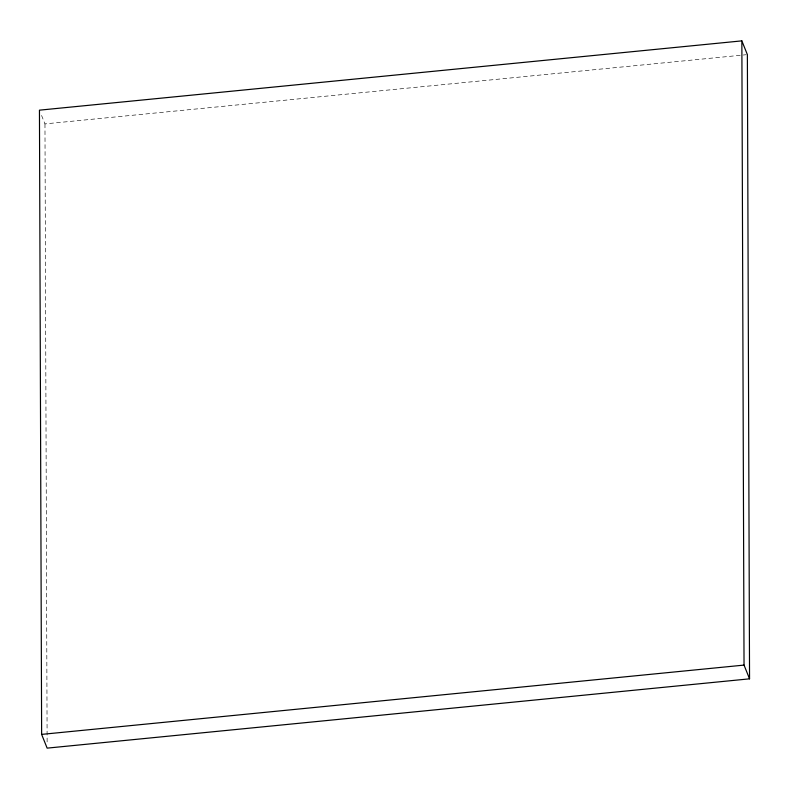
<?xml version="1.0" encoding="UTF-8"?>
<svg xmlns="http://www.w3.org/2000/svg" width="789" height="789" viewBox="0 0 789 789"><rect width="100%" height="100%" fill="white"/><g stroke="black" fill="none" stroke-linecap="round" stroke-linejoin="round"><path stroke-width="0.59" stroke-dasharray="3.94 2.96" d="M41.57 115.45L44.963 123.903L746.147 54.727M44.963 123.903L47.123 743.199"/><path stroke-width="1.18" d="M741.857 40.87L39.45 110.164L41.63 734.391L47.143 748.13L749.55 678.836L747.37 54.609L741.857 40.87L744.037 665.097L749.55 678.836M41.63 734.391L744.037 665.097"/></g></svg>
